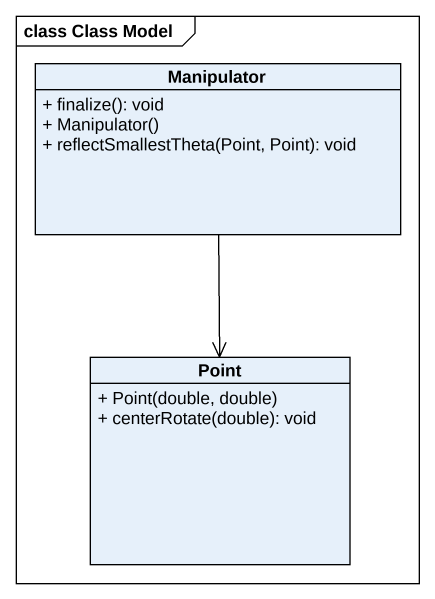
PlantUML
@startuml
mainframe class Class Model
hide circle
hide empty members
skinparam classAttributeIconSize 0
class Manipulator {
  + finalize(): void
  + Manipulator()
  + reflectSmallestTheta(Point, Point): void
}
class Point {
  + Point(double, double)
  + centerRotate(double): void
}
Manipulator --> Point
@enduml
